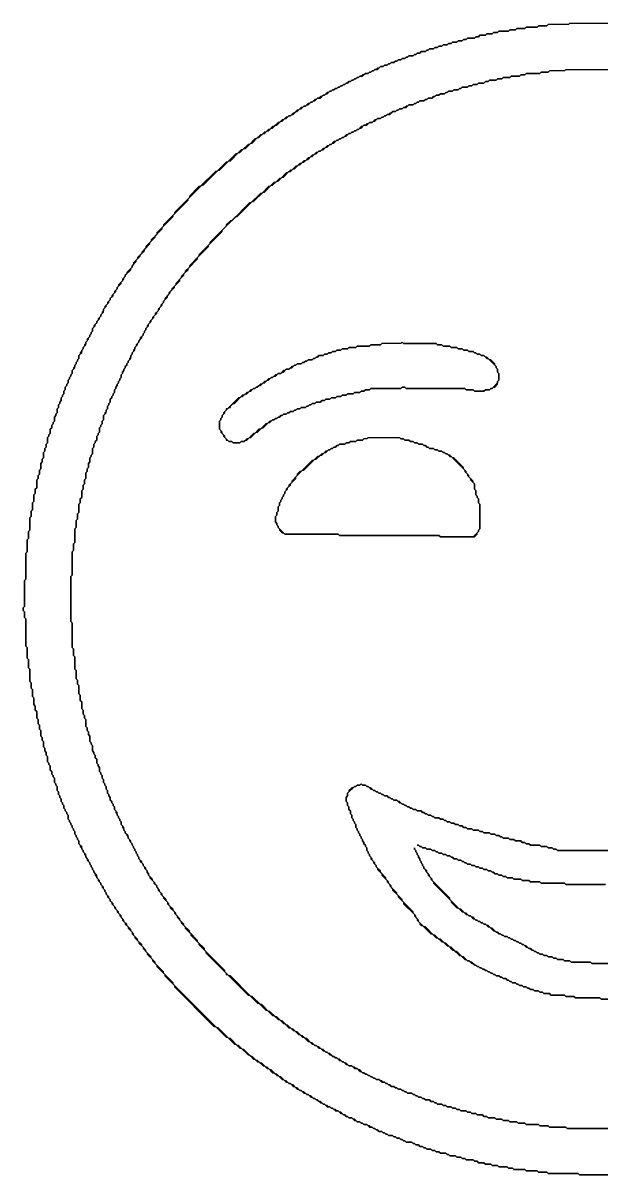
# Model space of a CAD drawing. Header units: metres. Extents: x 137 to 986, y 30 to 875.
# Drawn here: x 137 to 562, y 30 to 875 of the extents above; entities that cross this region are included whole.
import ezdxf

# ---------------------------------------------------------------- set-up
doc = ezdxf.new("R2010")
doc.units = ezdxf.units.M

msp = doc.modelspace()

# ---------------------------------------------------------------- linework, layer by layer
for points in [[(538, 875), (537, 874), (522, 874), (521, 873), (515, 873), (514, 872), (506, 872), (505, 871), (499, 871), (498, 870), (494, 870), (493, 869), (486, 869), (485, 868), (482, 868), (481, 867), (477, 867), (476, 866), (472, 866), (471, 865), (469, 865), (468, 864), (463, 864), (462, 863), (460, 863), (459, 862), (456, 862), (455, 861), (452, 861), (451, 860), (449, 860), (448, 859), (445, 859), (444, 858), (442, 858), (441, 857), (439, 857), (438, 856), (435, 856), (434, 855), (433, 855), (432, 854), (429, 854), (428, 853), (426, 853), (425, 852), (424, 852), (423, 851), (420, 851), (419, 850), (418, 850), (417, 849), (415, 849), (414, 848), (412, 848), (411, 847), (410, 847), (409, 846), (407, 846), (406, 845), (405, 845), (404, 844), (402, 844), (401, 843), (399, 843), (398, 842), (397, 842), (396, 841), (395, 841), (394, 840), (393, 840), (392, 839), (391, 839), (390, 838), (388, 838), (387, 837), (386, 837), (385, 836), (384, 836), (383, 835), (382, 835), (381, 834), (380, 834), (379, 833), (378, 833), (377, 832), (376, 832), (375, 831), (374, 831), (373, 830), (372, 830), (371, 829), (370, 829), (369, 828), (368, 828), (367, 827), (366, 827), (365, 826), (364, 826), (363, 825), (362, 825), (361, 824), (360, 824), (358, 822), (357, 822), (356, 821), (355, 821), (354, 820), (353, 820), (352, 819), (351, 819), (349, 817), (348, 817), (347, 816), (346, 816), (344, 814), (343, 814), (342, 813), (341, 813), (339, 811), (338, 811), (336, 809), (335, 809), (333, 807), (332, 807), (331, 806), (330, 806), (328, 804), (327, 804), (325, 802), (324, 802), (321, 799), (320, 799), (318, 797), (317, 797), (315, 795), (314, 795), (312, 793), (311, 793), (308, 790), (307, 790), (303, 786), (302, 786), (298, 782), (297, 782), (294, 779), (293, 779), (287, 773), (286, 773), (279, 766), (278, 766), (267, 755), (266, 755), (259, 748), (259, 747), (248, 736), (248, 735), (240, 727), (240, 726), (235, 721), (235, 720), (231, 716), (231, 715), (227, 711), (227, 710), (224, 707), (224, 706), (221, 703), (221, 702), (218, 699), (218, 698), (217, 697), (217, 696), (213, 692), (213, 691), (212, 690), (212, 689), (210, 687), (210, 686), (207, 683), (207, 682), (206, 681), (206, 680), (204, 678), (204, 677), (202, 675), (202, 674), (201, 673), (201, 672), (199, 670), (199, 669), (197, 667), (197, 666), (196, 665), (196, 664), (195, 663), (195, 662), (194, 661), (194, 660), (192, 658), (192, 657), (191, 656), (191, 655), (189, 653), (189, 652), (188, 651), (188, 649), (187, 648), (187, 647), (186, 646), (186, 645), (184, 643), (184, 642), (183, 641), (183, 640), (182, 639), (182, 638), (181, 637), (181, 636), (180, 635), (180, 634), (179, 633), (179, 632), (178, 631), (178, 629), (177, 628), (177, 627), (176, 626), (176, 625), (175, 624), (175, 623), (174, 622), (174, 621), (173, 620), (173, 618), (172, 617), (172, 616), (171, 615), (171, 614), (170, 613), (170, 611), (169, 610), (169, 609), (168, 608), (168, 606), (167, 605), (167, 603), (166, 602), (166, 601), (165, 600), (165, 598), (164, 597), (164, 596), (163, 595), (163, 593), (162, 592), (162, 589), (161, 588), (161, 587), (160, 586), (160, 583), (159, 582), (159, 581), (158, 580), (158, 578), (157, 577), (157, 574), (156, 573), (156, 572), (155, 571), (155, 567), (154, 566), (154, 564), (153, 563), (153, 561), (152, 560), (152, 556), (151, 555), (151, 553), (150, 552), (150, 548), (149, 547), (149, 544), (148, 543), (148, 541), (147, 540), (147, 534), (146, 533), (146, 530), (145, 529), (145, 524), (144, 523), (144, 518), (143, 517), (143, 513), (142, 512), (142, 503), (141, 502), (141, 497), (140, 496), (140, 487), (139, 486), (139, 467), (138, 466), (138, 447), (137, 446), (137, 444), (138, 443), (138, 439), (139, 438), (139, 418), (140, 417), (140, 409), (141, 408), (141, 402), (142, 401), (142, 392), (143, 391), (143, 387), (144, 386), (144, 381), (145, 380), (145, 375), (146, 374), (146, 371), (147, 370), (147, 365), (148, 364), (148, 361), (149, 360), (149, 357), (150, 356), (150, 352), (151, 351), (151, 349), (152, 348), (152, 344), (153, 343), (153, 341), (154, 340), (154, 338), (155, 337), (155, 333), (156, 332), (156, 331), (157, 330), (157, 327), (158, 326), (158, 324), (159, 323), (159, 322), (160, 321), (160, 318), (161, 317), (161, 316), (162, 315), (162, 312), (163, 311), (163, 309), (164, 308), (164, 307), (165, 306), (165, 304), (166, 303), (166, 302), (167, 301), (167, 299), (168, 298), (168, 297), (169, 296), (169, 295), (170, 294), (170, 291), (171, 290), (171, 289), (172, 288), (172, 287), (173, 286), (173, 285), (174, 284), (174, 283), (175, 282), (175, 280), (176, 279), (176, 278), (177, 277), (177, 276), (178, 275), (178, 273), (179, 272), (179, 271), (180, 270), (180, 269), (181, 268), (181, 267), (182, 266), (182, 265), (183, 264), (183, 263), (184, 262), (184, 261), (186, 259), (186, 258), (187, 257), (187, 256), (188, 255), (188, 254), (189, 253), (189, 252), (190, 251), (190, 250), (191, 249), (191, 248), (192, 247), (192, 246), (194, 244), (194, 243), (195, 242), (195, 241), (197, 239), (197, 238), (198, 237), (198, 236), (199, 235), (199, 234), (201, 232), (201, 231), (202, 230), (202, 229), (204, 227), (204, 226), (206, 224), (206, 223), (208, 221), (208, 220), (210, 218), (210, 217), (212, 215), (212, 214), (214, 212), (214, 211), (217, 208), (217, 207), (219, 205), (219, 204), (222, 201), (222, 200), (225, 197), (225, 196), (228, 193), (228, 192), (232, 188), (232, 187), (235, 184), (235, 183), (241, 177), (241, 176), (248, 169), (248, 168), (277, 139), (278, 139), (286, 131), (287, 131), (292, 126), (293, 126), (296, 123), (297, 123), (302, 118), (303, 118), (306, 115), (307, 115), (309, 113), (310, 113), (313, 110), (314, 110), (316, 108), (317, 108), (320, 105), (321, 105), (323, 103), (324, 103), (327, 100), (328, 100), (330, 98), (331, 98), (332, 97), (333, 97), (335, 95), (336, 95), (338, 93), (339, 93), (340, 92), (341, 92), (343, 90), (344, 90), (345, 89), (346, 89), (348, 87), (349, 87), (350, 86), (351, 86), (352, 85), (353, 85), (355, 83), (356, 83), (357, 82), (358, 82), (360, 80), (362, 80), (363, 79), (364, 79), (366, 77), (368, 77), (370, 75), (371, 75), (372, 74), (373, 74), (374, 73), (375, 73), (376, 72), (378, 72), (380, 70), (381, 70), (382, 69), (384, 69), (385, 68), (386, 68), (387, 67), (389, 67), (391, 65), (393, 65), (394, 64), (395, 64), (396, 63), (397, 63), (398, 62), (400, 62), (401, 61), (402, 61), (403, 60), (404, 60), (405, 59), (408, 59), (409, 58), (410, 58), (411, 57), (413, 57), (414, 56), (415, 56), (416, 55), (417, 55), (418, 54), (422, 54), (423, 53), (424, 53), (425, 52), (427, 52), (428, 51), (430, 51), (431, 50), (432, 50), (433, 49), (436, 49), (437, 48), (439, 48), (440, 47), (442, 47), (443, 46), (447, 46), (448, 45), (449, 45), (450, 44), (454, 44), (455, 43), (458, 43), (459, 42), (461, 42), (462, 41), (467, 41), (468, 40), (470, 40), (471, 39), (475, 39), (476, 38), (480, 38), (481, 37), (485, 37), (486, 36), (492, 36), (493, 35), (496, 35), (497, 34), (505, 34), (506, 33), (514, 33), (515, 32), (521, 32), (522, 31), (544, 31), (545, 30), (578, 30)], [(578, 30), (545, 30), (544, 31), (522, 31), (521, 32), (515, 32), (514, 33), (506, 33), (505, 34), (497, 34), (496, 35), (493, 35), (492, 36), (486, 36), (485, 37), (481, 37), (480, 38), (476, 38), (475, 39), (471, 39), (470, 40), (468, 40), (467, 41), (462, 41), (461, 42), (459, 42), (458, 43), (455, 43), (454, 44), (450, 44), (449, 45), (448, 45), (447, 46), (443, 46), (442, 47), (440, 47), (439, 48), (437, 48), (436, 49), (433, 49), (432, 50), (431, 50), (430, 51), (428, 51), (427, 52), (425, 52), (424, 53), (423, 53), (422, 54), (418, 54), (417, 55), (416, 55), (415, 56), (414, 56), (413, 57), (411, 57), (410, 58), (409, 58), (408, 59), (405, 59), (404, 60), (403, 60), (402, 61), (401, 61), (400, 62), (398, 62), (397, 63), (396, 63), (395, 64), (394, 64), (393, 65), (392, 65), (391, 66), (390, 66), (389, 67), (387, 67), (386, 68), (385, 68), (384, 69), (382, 69), (380, 71), (379, 71), (378, 72), (376, 72), (375, 73), (374, 73), (373, 74), (372, 74), (370, 76), (369, 76), (368, 77), (367, 77), (366, 78), (365, 78), (364, 79), (363, 79), (362, 80), (361, 80), (360, 81), (359, 81), (358, 82), (357, 82), (355, 84), (354, 84), (353, 85), (352, 85), (351, 86), (350, 86), (348, 88), (347, 88), (346, 89), (345, 89), (343, 91), (342, 91), (341, 92), (340, 92), (338, 94), (337, 94), (335, 96), (334, 96), (333, 97), (332, 97), (330, 99), (329, 99), (326, 102), (325, 102), (323, 104), (322, 104), (319, 107), (318, 107), (316, 109), (315, 109), (312, 112), (311, 112), (309, 114), (308, 114), (305, 117), (304, 117), (299, 122), (298, 122), (295, 125), (294, 125), (289, 130), (288, 130), (280, 138), (279, 138), (247, 170), (247, 171), (240, 178), (240, 179), (234, 185), (234, 186), (231, 189), (231, 190), (227, 194), (227, 195), (224, 198), (224, 199), (221, 202), (221, 203), (218, 206), (218, 207), (216, 209), (216, 210), (213, 213), (213, 214), (211, 216), (211, 217), (209, 219), (209, 220), (207, 222), (207, 223), (205, 225), (205, 226), (203, 228), (203, 229), (201, 231), (201, 232), (200, 233), (200, 234), (198, 236), (198, 237), (197, 238), (197, 239), (196, 240), (196, 241), (194, 243), (194, 244), (193, 245), (193, 246), (191, 248), (191, 250), (189, 252), (189, 253), (188, 254), (188, 255), (187, 256), (187, 257), (186, 258), (186, 259), (185, 260), (185, 261), (183, 263), (183, 265), (181, 267), (181, 268), (180, 269), (180, 271), (178, 273), (178, 275), (177, 276), (177, 277), (176, 278), (176, 279), (175, 280), (175, 282), (174, 283), (174, 284), (173, 285), (173, 286), (172, 287), (172, 288), (171, 289), (171, 290), (170, 291), (170, 294), (169, 295), (169, 296), (168, 297), (168, 298), (167, 299), (167, 301), (166, 302), (166, 303), (165, 304), (165, 306), (164, 307), (164, 308), (163, 309), (163, 311), (162, 312), (162, 315), (161, 316), (161, 317), (160, 318), (160, 321), (159, 322), (159, 323), (158, 324), (158, 326), (157, 327), (157, 330), (156, 331), (156, 332), (155, 333), (155, 337), (154, 338), (154, 340), (153, 341), (153, 343), (152, 344), (152, 348), (151, 349), (151, 351), (150, 352), (150, 356), (149, 357), (149, 360), (148, 361), (148, 364), (147, 365), (147, 370), (146, 371), (146, 374), (145, 375), (145, 380), (144, 381), (144, 386), (143, 387), (143, 391), (142, 392), (142, 401), (141, 402), (141, 408), (140, 409), (140, 417), (139, 418), (139, 438), (138, 439), (138, 443), (137, 444), (137, 446), (138, 447), (138, 466), (139, 467), (139, 486), (140, 487), (140, 496), (141, 497), (141, 502), (142, 503), (142, 512), (143, 513), (143, 517), (144, 518), (144, 523), (145, 524), (145, 529), (146, 530), (146, 533), (147, 534), (147, 540), (148, 541), (148, 543), (149, 544), (149, 547), (150, 548), (150, 552), (151, 553), (151, 555), (152, 556), (152, 560), (153, 561), (153, 563), (154, 564), (154, 566), (155, 567), (155, 571), (156, 572), (156, 573), (157, 574), (157, 577), (158, 578), (158, 580), (159, 581), (159, 582), (160, 583), (160, 586), (161, 587), (161, 588), (162, 589), (162, 592), (163, 593), (163, 595), (164, 596), (164, 597), (165, 598), (165, 600), (166, 601), (166, 602), (167, 603), (167, 605), (168, 606), (168, 608), (169, 609), (169, 610), (170, 611), (170, 613), (171, 614), (171, 615), (172, 616), (172, 617), (173, 618), (173, 620), (175, 622), (175, 624), (176, 625), (176, 626), (177, 627), (177, 628), (178, 629), (178, 631), (180, 633), (180, 635), (181, 636), (181, 637), (183, 639), (183, 641), (185, 643), (185, 644), (186, 645), (186, 646), (187, 647), (187, 648), (188, 649), (188, 651), (190, 653), (190, 654), (191, 655), (191, 656), (193, 658), (193, 659), (194, 660), (194, 661), (196, 663), (196, 665), (198, 667), (198, 668), (200, 670), (200, 671), (201, 672), (201, 673), (203, 675), (203, 676), (205, 678), (205, 679), (206, 680), (206, 681), (209, 684), (209, 685), (211, 687), (211, 688), (212, 689), (212, 690), (216, 694), (216, 695), (217, 696), (217, 697), (220, 700), (220, 701), (223, 704), (223, 705), (226, 708), (226, 709), (230, 713), (230, 714), (234, 718), (234, 719), (239, 724), (239, 725), (247, 733), (247, 734), (258, 745), (258, 746), (268, 756), (269, 756), (280, 767), (281, 767), (288, 774), (289, 774), (295, 780), (296, 780), (299, 783), (300, 783), (304, 787), (305, 787), (309, 791), (310, 791), (313, 794), (314, 794), (316, 796), (317, 796), (319, 798), (320, 798), (322, 800), (323, 800), (326, 803), (327, 803), (329, 805), (330, 805), (332, 807), (333, 807), (334, 808), (335, 808), (337, 810), (338, 810), (340, 812), (341, 812), (343, 814), (344, 814), (345, 815), (346, 815), (348, 817), (349, 817), (350, 818), (351, 818), (353, 820), (355, 820), (357, 822), (358, 822), (359, 823), (360, 823), (362, 825), (363, 825), (364, 826), (365, 826), (366, 827), (367, 827), (368, 828), (369, 828), (370, 829), (371, 829), (372, 830), (373, 830), (374, 831), (375, 831), (376, 832), (377, 832), (378, 833), (379, 833), (380, 834), (381, 834), (382, 835), (383, 835), (384, 836), (386, 836), (388, 838), (390, 838), (391, 839), (392, 839), (393, 840), (394, 840), (395, 841), (397, 841), (399, 843), (401, 843), (402, 844), (404, 844), (405, 845), (406, 845), (407, 846), (409, 846), (410, 847), (411, 847), (412, 848), (414, 848), (415, 849), (417, 849), (418, 850), (419, 850), (420, 851), (423, 851), (424, 852), (425, 852), (426, 853), (428, 853), (429, 854), (432, 854), (433, 855), (434, 855), (435, 856), (438, 856), (439, 857), (441, 857), (442, 858), (444, 858), (445, 859), (448, 859), (449, 860), (451, 860), (452, 861), (455, 861), (456, 862), (459, 862), (460, 863), (462, 863), (463, 864), (468, 864), (469, 865), (471, 865), (472, 866), (476, 866), (477, 867), (481, 867), (482, 868), (485, 868), (486, 869), (493, 869), (494, 870), (498, 870), (499, 871), (505, 871), (506, 872), (514, 872), (515, 873), (521, 873), (522, 874)], [(537, 874), (538, 875), (586, 875)], [(535, 841), (534, 840), (523, 840), (522, 839), (517, 839), (516, 838), (506, 838), (505, 837), (502, 837), (501, 836), (495, 836), (494, 835), (489, 835), (488, 834), (485, 834), (484, 833), (479, 833), (478, 832), (476, 832), (475, 831), (471, 831), (470, 830), (467, 830), (466, 829), (464, 829), (463, 828), (459, 828), (458, 827), (457, 827), (456, 826), (453, 826), (452, 825), (449, 825), (448, 824), (447, 824), (446, 823), (443, 823), (442, 822), (440, 822), (439, 821), (438, 821), (437, 820), (434, 820), (433, 819), (432, 819), (431, 818), (428, 818), (427, 817), (426, 817), (425, 816), (424, 816), (423, 815), (420, 815), (419, 814), (418, 814), (417, 813), (416, 813), (415, 812), (413, 812), (412, 811), (411, 811), (410, 810), (408, 810), (407, 809), (406, 809), (405, 808), (404, 808), (403, 807), (402, 807), (401, 806), (400, 806), (399, 805), (397, 805), (396, 804), (395, 804), (393, 802), (391, 802), (390, 801), (389, 801), (388, 800), (387, 800), (386, 799), (385, 799), (383, 797), (382, 797), (381, 796), (380, 796), (379, 795), (378, 795), (377, 794), (376, 794), (375, 793), (374, 793), (372, 791), (371, 791), (370, 790), (369, 790), (368, 789), (367, 789), (366, 788), (365, 788), (363, 786), (362, 786), (361, 785), (360, 785), (358, 783), (357, 783), (355, 781), (354, 781), (353, 780), (352, 780), (350, 778), (349, 778), (347, 776), (346, 776), (344, 774), (343, 774), (341, 772), (340, 772), (338, 770), (337, 770), (334, 767), (333, 767), (331, 765), (330, 765), (326, 761), (325, 761), (322, 758), (321, 758), (318, 755), (317, 755), (312, 750), (311, 750), (304, 743), (303, 743), (290, 730), (289, 730), (286, 727), (286, 726), (274, 714), (274, 713), (266, 705), (266, 704), (259, 697), (259, 696), (256, 693), (256, 692), (253, 689), (253, 688), (249, 684), (249, 683), (246, 680), (246, 679), (244, 677), (244, 676), (241, 673), (241, 672), (240, 671), (240, 670), (238, 668), (238, 667), (236, 665), (236, 664), (234, 662), (234, 661), (232, 659), (232, 658), (230, 656), (230, 655), (228, 653), (228, 652), (227, 651), (227, 650), (226, 649), (226, 648), (225, 647), (225, 646), (223, 644), (223, 643), (222, 642), (222, 641), (220, 639), (220, 638), (219, 637), (219, 636), (218, 635), (218, 634), (217, 633), (217, 632), (216, 631), (216, 630), (215, 629), (215, 628), (214, 627), (214, 626), (213, 625), (213, 624), (212, 623), (212, 622), (211, 621), (211, 620), (210, 619), (210, 618), (209, 617), (209, 615), (208, 614), (208, 613), (207, 612), (207, 611), (206, 610), (206, 609), (205, 608), (205, 607), (204, 606), (204, 604), (203, 603), (203, 602), (202, 601), (202, 600), (201, 599), (201, 597), (200, 596), (200, 595), (199, 594), (199, 592), (198, 591), (198, 590), (197, 589), (197, 588), (196, 587), (196, 584), (195, 583), (195, 581), (194, 580), (194, 579), (193, 578), (193, 575), (192, 574), (192, 573), (191, 572), (191, 569), (190, 568), (190, 567), (189, 566), (189, 564), (188, 563), (188, 559), (187, 558), (187, 557), (186, 556), (186, 553), (185, 552), (185, 549), (184, 548), (184, 546), (183, 545), (183, 541), (182, 540), (182, 537), (181, 536), (181, 533), (180, 532), (180, 527), (179, 526), (179, 523), (178, 522), (178, 516), (177, 515), (177, 511), (176, 510), (176, 505), (175, 504), (175, 494), (174, 493), (174, 488), (173, 487), (173, 470), (172, 469), (172, 436), (173, 435), (173, 417), (174, 416), (174, 411), (175, 410), (175, 401), (176, 400), (176, 394), (177, 393), (177, 390), (178, 389), (178, 383), (179, 382), (179, 378), (180, 377), (180, 372), (181, 371), (181, 368), (182, 367), (182, 365), (183, 364), (183, 359), (184, 358), (184, 356), (185, 355), (185, 353), (186, 352), (186, 348), (187, 347), (187, 346), (188, 345), (188, 341), (189, 340), (189, 339), (190, 338), (190, 336), (191, 335), (191, 332), (192, 331), (192, 330), (193, 329), (193, 326), (194, 325), (194, 324), (195, 323), (195, 321), (196, 320), (196, 318), (197, 317), (197, 316), (198, 315), (198, 313), (199, 312), (199, 310), (200, 309), (200, 308), (201, 307), (201, 305), (202, 304), (202, 303), (203, 302), (203, 301), (204, 300), (204, 298), (205, 297), (205, 296), (206, 295), (206, 294), (207, 293), (207, 292), (208, 291), (208, 290), (209, 289), (209, 287), (210, 286), (210, 285), (211, 284), (211, 283), (212, 282), (212, 281), (213, 280), (213, 279), (214, 278), (214, 277), (215, 276), (215, 275), (217, 273), (217, 272), (218, 271), (218, 270), (219, 269), (219, 268), (220, 267), (220, 266), (221, 265), (221, 264), (222, 263), (222, 262), (223, 261), (223, 260), (225, 258), (225, 257), (226, 256), (226, 255), (228, 253), (228, 252), (229, 251), (229, 250), (230, 249), (230, 248), (233, 245), (233, 244), (235, 242), (235, 241), (236, 240), (236, 239), (238, 237), (238, 236), (240, 234), (240, 233), (243, 230), (243, 229), (245, 227), (245, 226), (248, 223), (248, 222), (250, 220), (250, 219), (253, 216), (253, 215), (256, 212), (256, 211), (260, 207), (260, 206), (266, 200), (266, 199), (271, 194), (271, 193), (286, 178), (286, 177), (287, 177), (302, 162), (303, 162), (309, 156), (310, 156), (315, 151), (316, 151), (320, 147), (321, 147), (324, 144), (325, 144), (328, 141), (329, 141), (332, 138), (333, 138), (335, 136), (336, 136), (339, 133), (340, 133), (342, 131), (343, 131), (346, 128), (347, 128), (349, 126), (350, 126), (351, 125), (352, 125), (354, 123), (355, 123), (357, 121), (358, 121), (359, 120), (360, 120), (362, 118), (363, 118), (364, 117), (365, 117), (366, 116), (367, 116), (369, 114), (370, 114), (371, 113), (372, 113), (374, 111), (375, 111), (376, 110), (378, 110), (380, 108), (382, 108), (384, 106), (385, 106), (386, 105), (387, 105), (388, 104), (389, 104), (390, 103), (391, 103), (392, 102), (393, 102), (394, 101), (395, 101), (396, 100), (398, 100), (400, 98), (402, 98), (403, 97), (404, 97), (405, 96), (406, 96), (407, 95), (409, 95), (410, 94), (411, 94), (412, 93), (414, 93), (415, 92), (416, 92), (417, 91), (418, 91), (419, 90), (422, 90), (423, 89), (424, 89), (425, 88), (426, 88), (427, 87), (429, 87), (430, 86), (431, 86), (432, 85), (435, 85), (436, 84), (438, 84), (439, 83), (440, 83), (441, 82), (444, 82), (445, 81), (447, 81), (448, 80), (451, 80), (452, 79), (454, 79), (455, 78), (457, 78), (458, 77), (462, 77), (463, 76), (465, 76), (466, 75), (469, 75), (470, 74), (474, 74), (475, 73), (477, 73), (478, 72), (483, 72), (484, 71), (488, 71), (489, 70), (493, 70), (494, 69), (499, 69), (500, 68), (505, 68), (506, 67), (515, 67), (516, 66), (522, 66), (523, 65), (535, 65), (536, 64), (589, 64)], [(589, 64), (536, 64), (535, 65), (523, 65), (522, 66), (516, 66), (515, 67), (506, 67), (505, 68), (500, 68), (499, 69), (494, 69), (493, 70), (489, 70), (488, 71), (484, 71), (483, 72), (478, 72), (477, 73), (475, 73), (474, 74), (470, 74), (469, 75), (466, 75), (465, 76), (463, 76), (462, 77), (458, 77), (457, 78), (455, 78), (454, 79), (452, 79), (451, 80), (448, 80), (447, 81), (445, 81), (444, 82), (441, 82), (440, 83), (439, 83), (438, 84), (436, 84), (435, 85), (432, 85), (431, 86), (430, 86), (429, 87), (427, 87), (426, 88), (425, 88), (424, 89), (423, 89), (422, 90), (419, 90), (418, 91), (417, 91), (416, 92), (415, 92), (414, 93), (412, 93), (411, 94), (410, 94), (409, 95), (407, 95), (406, 96), (405, 96), (404, 97), (403, 97), (402, 98), (401, 98), (400, 99), (399, 99), (398, 100), (396, 100), (395, 101), (394, 101), (393, 102), (392, 102), (391, 103), (390, 103), (389, 104), (388, 104), (387, 105), (386, 105), (384, 107), (383, 107), (382, 108), (381, 108), (380, 109), (379, 109), (378, 110), (376, 110), (374, 112), (373, 112), (372, 113), (371, 113), (369, 115), (368, 115), (367, 116), (366, 116), (365, 117), (364, 117), (362, 119), (361, 119), (360, 120), (359, 120), (357, 122), (356, 122), (354, 124), (353, 124), (352, 125), (351, 125), (349, 127), (348, 127), (345, 130), (344, 130), (342, 132), (341, 132), (338, 135), (337, 135), (335, 137), (334, 137), (331, 140), (330, 140), (327, 143), (326, 143), (323, 146), (322, 146), (318, 150), (317, 150), (312, 155), (311, 155), (305, 161), (304, 161), (289, 176), (288, 176), (285, 179), (285, 180), (270, 195), (270, 196), (265, 201), (265, 202), (259, 208), (259, 209), (255, 213), (255, 214), (252, 217), (252, 218), (249, 221), (249, 222), (247, 224), (247, 225), (244, 228), (244, 229), (242, 231), (242, 232), (239, 235), (239, 236), (237, 238), (237, 239), (235, 241), (235, 242), (234, 243), (234, 244), (232, 246), (232, 247), (229, 250), (229, 251), (228, 252), (228, 253), (227, 254), (227, 255), (225, 257), (225, 258), (224, 259), (224, 260), (222, 262), (222, 263), (221, 264), (221, 265), (220, 266), (220, 267), (219, 268), (219, 269), (218, 270), (218, 271), (217, 272), (217, 273), (216, 274), (216, 275), (214, 277), (214, 279), (212, 281), (212, 282), (211, 283), (211, 285), (209, 287), (209, 289), (208, 290), (208, 291), (207, 292), (207, 293), (206, 294), (206, 296), (204, 298), (204, 300), (203, 301), (203, 302), (202, 303), (202, 304), (201, 305), (201, 307), (200, 308), (200, 309), (199, 310), (199, 312), (198, 313), (198, 315), (197, 316), (197, 317), (196, 318), (196, 320), (195, 321), (195, 323), (194, 324), (194, 325), (193, 326), (193, 329), (192, 330), (192, 331), (191, 332), (191, 335), (190, 336), (190, 338), (189, 339), (189, 340), (188, 341), (188, 345), (187, 346), (187, 347), (186, 348), (186, 352), (185, 353), (185, 355), (184, 356), (184, 358), (183, 359), (183, 364), (182, 365), (182, 367), (181, 368), (181, 371), (180, 372), (180, 377), (179, 378), (179, 382), (178, 383), (178, 389), (177, 390), (177, 393), (176, 394), (176, 400), (175, 401), (175, 410), (174, 411), (174, 416), (173, 417), (173, 435), (172, 436), (172, 469), (173, 470), (173, 487), (174, 488), (174, 493), (175, 494), (175, 504), (176, 505), (176, 510), (177, 511), (177, 515), (178, 516), (178, 522), (179, 523), (179, 526), (180, 527), (180, 532), (181, 533), (181, 536), (182, 537), (182, 540), (183, 541), (183, 545), (184, 546), (184, 548), (185, 549), (185, 552), (186, 553), (186, 556), (187, 557), (187, 558), (188, 559), (188, 563), (189, 564), (189, 566), (190, 567), (190, 568), (191, 569), (191, 572), (192, 573), (192, 574), (193, 575), (193, 578), (194, 579), (194, 580), (195, 581), (195, 583), (196, 584), (196, 587), (198, 589), (198, 591), (199, 592), (199, 594), (200, 595), (200, 596), (201, 597), (201, 599), (202, 600), (202, 601), (203, 602), (203, 603), (204, 604), (204, 606), (205, 607), (205, 608), (206, 609), (206, 610), (207, 611), (207, 612), (208, 613), (208, 614), (209, 615), (209, 617), (210, 618), (210, 619), (211, 620), (211, 621), (212, 622), (212, 623), (213, 624), (213, 625), (214, 626), (214, 627), (216, 629), (216, 631), (217, 632), (217, 633), (219, 635), (219, 637), (221, 639), (221, 640), (222, 641), (222, 642), (224, 644), (224, 645), (225, 646), (225, 647), (226, 648), (226, 649), (227, 650), (227, 651), (229, 653), (229, 654), (231, 656), (231, 657), (233, 659), (233, 660), (235, 662), (235, 663), (237, 665), (237, 666), (239, 668), (239, 669), (240, 670), (240, 671), (243, 674), (243, 675), (245, 677), (245, 678), (248, 681), (248, 682), (252, 686), (252, 687), (255, 690), (255, 691), (258, 694), (258, 695), (265, 702), (265, 703), (273, 711), (273, 712), (283, 722), (283, 723), (293, 733), (294, 733), (305, 744), (306, 744), (313, 751), (314, 751), (319, 756), (320, 756), (323, 759), (324, 759), (327, 762), (328, 762), (332, 766), (333, 766), (335, 768), (336, 768), (339, 771), (340, 771), (342, 773), (343, 773), (345, 775), (346, 775), (348, 777), (349, 777), (351, 779), (352, 779), (354, 781), (355, 781), (356, 782), (357, 782), (359, 784), (360, 784), (362, 786), (363, 786), (364, 787), (365, 787), (367, 789), (368, 789), (369, 790), (370, 790), (371, 791), (372, 791), (373, 792), (374, 792), (376, 794), (377, 794), (378, 795), (379, 795), (380, 796), (381, 796), (382, 797), (383, 797), (384, 798), (385, 798), (387, 800), (389, 800), (391, 802), (393, 802), (394, 803), (395, 803), (397, 805), (399, 805), (400, 806), (401, 806), (402, 807), (403, 807), (404, 808), (406, 808), (408, 810), (410, 810), (411, 811), (412, 811), (413, 812), (415, 812), (416, 813), (418, 813), (420, 815), (423, 815), (424, 816), (425, 816), (426, 817), (427, 817), (428, 818), (431, 818), (432, 819), (433, 819), (434, 820), (437, 820), (438, 821), (439, 821), (440, 822), (442, 822), (443, 823), (446, 823), (447, 824), (448, 824), (449, 825), (452, 825), (453, 826), (456, 826), (457, 827), (458, 827), (459, 828), (463, 828), (464, 829), (466, 829), (467, 830), (470, 830), (471, 831), (475, 831), (476, 832), (478, 832), (479, 833), (484, 833), (485, 834), (488, 834), (489, 835), (494, 835), (495, 836), (501, 836), (502, 837), (505, 837), (506, 838), (516, 838), (517, 839), (522, 839), (523, 840)], [(534, 840), (535, 841), (589, 841)], [(415, 641), (414, 640), (400, 640), (399, 639), (392, 639), (391, 638), (382, 638), (381, 637), (376, 637), (375, 636), (371, 636), (370, 635), (367, 635), (366, 634), (364, 634), (363, 633), (361, 633), (360, 632), (358, 632), (357, 631), (354, 631), (353, 630), (352, 630), (351, 629), (350, 629), (349, 628), (346, 628), (345, 627), (344, 627), (343, 626), (342, 626), (341, 625), (338, 625), (337, 624), (336, 624), (335, 623), (334, 623), (332, 621), (330, 621), (329, 620), (328, 620), (326, 618), (324, 618), (323, 617), (322, 617), (320, 615), (319, 615), (318, 614), (317, 614), (315, 612), (314, 612), (312, 610), (311, 610), (309, 608), (308, 608), (307, 607), (306, 607), (305, 606), (304, 606), (302, 604), (301, 604), (299, 602), (298, 602), (296, 600), (295, 600), (287, 592), (286, 592), (286, 591), (284, 589), (284, 588), (283, 587), (283, 586), (282, 585), (282, 584), (281, 583), (281, 577), (282, 576), (282, 575), (284, 573), (284, 572), (286, 570), (286, 569), (287, 569), (288, 568), (290, 568), (291, 567), (296, 567), (297, 568), (299, 568), (300, 569), (301, 569), (303, 571), (304, 571), (308, 575), (309, 575), (312, 578), (313, 578), (317, 582), (318, 582), (320, 584), (321, 584), (322, 585), (323, 585), (324, 586), (325, 586), (326, 587), (327, 587), (328, 588), (330, 588), (331, 589), (332, 589), (333, 590), (335, 590), (336, 591), (337, 591), (338, 592), (340, 592), (341, 593), (344, 593), (345, 594), (346, 594), (347, 595), (348, 595), (349, 596), (351, 596), (352, 597), (355, 597), (356, 598), (358, 598), (359, 599), (362, 599), (363, 600), (366, 600), (367, 601), (370, 601), (371, 602), (374, 602), (375, 603), (379, 603), (380, 604), (384, 604), (385, 605), (387, 605), (388, 606), (391, 606), (392, 607), (414, 607), (415, 608), (417, 608), (418, 607), (461, 607), (462, 606), (467, 606), (468, 605), (475, 605), (476, 606), (479, 606), (480, 607), (481, 607), (482, 608), (483, 608), (485, 610), (485, 612), (486, 613), (486, 618), (485, 619), (485, 621), (484, 622), (484, 623), (483, 624), (483, 625), (480, 628), (479, 628), (477, 630), (476, 630), (475, 631), (473, 631), (472, 632), (470, 632), (469, 633), (468, 633), (467, 634), (464, 634), (463, 635), (460, 635), (459, 636), (456, 636), (455, 637), (451, 637), (450, 638), (445, 638), (444, 639), (441, 639), (440, 640), (416, 640)], [(414, 640), (415, 641), (416, 640), (440, 640), (441, 639), (444, 639), (445, 638), (450, 638), (451, 637), (455, 637), (456, 636), (459, 636), (460, 635), (463, 635), (464, 634), (467, 634), (468, 633), (469, 633), (470, 632), (472, 632), (473, 631), (475, 631), (477, 629), (478, 629), (484, 623), (484, 622), (485, 621), (485, 619), (486, 618), (486, 613), (485, 612), (485, 611), (481, 607), (480, 607), (479, 606), (476, 606), (475, 605), (468, 605), (467, 606), (462, 606), (461, 607), (418, 607), (417, 608), (415, 608), (414, 607), (392, 607), (391, 606), (388, 606), (387, 605), (385, 605), (384, 604), (380, 604), (379, 603), (375, 603), (374, 602), (371, 602), (370, 601), (367, 601), (366, 600), (363, 600), (362, 599), (359, 599), (358, 598), (356, 598), (355, 597), (352, 597), (351, 596), (349, 596), (348, 595), (347, 595), (346, 594), (345, 594), (344, 593), (341, 593), (340, 592), (338, 592), (337, 591), (336, 591), (335, 590), (333, 590), (332, 589), (331, 589), (330, 588), (328, 588), (327, 587), (326, 587), (325, 586), (324, 586), (323, 585), (322, 585), (321, 584), (320, 584), (319, 583), (318, 583), (316, 581), (315, 581), (311, 577), (310, 577), (307, 574), (306, 574), (302, 570), (301, 570), (299, 568), (297, 568), (296, 567), (291, 567), (290, 568), (288, 568), (285, 571), (285, 572), (283, 574), (283, 575), (281, 577), (281, 583), (282, 584), (282, 585), (283, 586), (283, 587), (285, 589), (285, 590), (288, 593), (289, 593), (289, 594), (291, 596), (292, 596), (297, 601), (298, 601), (300, 603), (301, 603), (303, 605), (304, 605), (306, 607), (307, 607), (308, 608), (309, 608), (310, 609), (311, 609), (313, 611), (314, 611), (316, 613), (317, 613), (319, 615), (320, 615), (321, 616), (322, 616), (324, 618), (326, 618), (327, 619), (328, 619), (330, 621), (332, 621), (333, 622), (334, 622), (336, 624), (337, 624), (338, 625), (341, 625), (342, 626), (343, 626), (344, 627), (345, 627), (346, 628), (349, 628), (350, 629), (351, 629), (352, 630), (353, 630), (354, 631), (357, 631), (358, 632), (360, 632), (361, 633), (363, 633), (364, 634), (366, 634), (367, 635), (370, 635), (371, 636), (375, 636), (376, 637), (381, 637), (382, 638), (391, 638), (392, 639), (399, 639), (400, 640)], [(390, 571), (389, 570), (387, 570), (386, 569), (382, 569), (381, 568), (377, 568), (376, 567), (374, 567), (373, 566), (369, 566), (368, 565), (367, 565), (366, 564), (365, 564), (364, 563), (363, 563), (362, 562), (361, 562), (360, 561), (359, 561), (357, 559), (356, 559), (354, 557), (353, 557), (350, 554), (349, 554), (341, 546), (340, 546), (338, 544), (338, 543), (334, 539), (334, 538), (332, 536), (332, 535), (330, 533), (330, 532), (329, 531), (329, 530), (328, 529), (328, 528), (327, 527), (327, 526), (326, 525), (326, 524), (325, 523), (325, 521), (324, 520), (324, 517), (323, 516), (323, 514), (322, 513), (322, 509), (323, 508), (323, 507), (324, 506), (324, 505), (325, 504), (325, 503), (327, 501), (328, 501), (329, 500), (368, 500), (369, 499), (442, 499), (443, 498), (468, 498), (470, 500), (470, 501), (471, 502), (471, 503), (472, 504), (472, 522), (471, 523), (471, 526), (470, 527), (470, 528), (469, 529), (469, 532), (468, 533), (468, 537), (467, 538), (467, 539), (464, 542), (464, 543), (462, 545), (462, 546), (460, 548), (460, 549), (453, 556), (452, 556), (450, 558), (449, 558), (448, 559), (447, 559), (446, 560), (445, 560), (444, 561), (442, 561), (441, 562), (439, 562), (438, 563), (435, 563), (434, 564), (433, 564), (432, 565), (431, 565), (430, 566), (427, 566), (426, 567), (424, 567), (423, 568), (421, 568), (420, 569), (417, 569), (416, 570), (414, 570), (413, 571)], [(389, 570), (390, 571), (413, 571), (414, 570), (416, 570), (417, 569), (420, 569), (421, 568), (423, 568), (424, 567), (426, 567), (427, 566), (430, 566), (431, 565), (432, 565), (433, 564), (434, 564), (435, 563), (438, 563), (439, 562), (441, 562), (442, 561), (444, 561), (445, 560), (446, 560), (447, 559), (448, 559), (450, 557), (451, 557), (461, 547), (461, 546), (463, 544), (463, 543), (465, 541), (465, 540), (468, 537), (468, 533), (469, 532), (469, 529), (470, 528), (470, 527), (471, 526), (471, 523), (472, 522), (472, 504), (471, 503), (471, 502), (467, 498), (443, 498), (442, 499), (369, 499), (368, 500), (329, 500), (324, 505), (324, 506), (323, 507), (323, 508), (322, 509), (322, 513), (323, 514), (323, 516), (324, 517), (324, 520), (325, 521), (325, 523), (326, 524), (326, 525), (327, 526), (327, 527), (328, 528), (328, 529), (329, 530), (329, 531), (331, 533), (331, 534), (333, 536), (333, 537), (337, 541), (337, 542), (342, 547), (343, 547), (351, 555), (352, 555), (355, 558), (356, 558), (358, 560), (359, 560), (361, 562), (362, 562), (363, 563), (364, 563), (365, 564), (366, 564), (367, 565), (368, 565), (369, 566), (373, 566), (374, 567), (376, 567), (377, 568), (381, 568), (382, 569), (386, 569), (387, 570)], [(574, 268), (529, 268), (528, 269), (526, 269), (525, 270), (522, 270), (521, 271), (517, 271), (516, 272), (509, 272), (508, 273), (506, 273), (505, 274), (503, 274), (502, 275), (498, 275), (497, 276), (494, 276), (493, 277), (489, 277), (488, 278), (487, 278), (486, 279), (484, 279), (483, 280), (480, 280), (479, 281), (475, 281), (474, 282), (472, 282), (471, 283), (467, 283), (466, 284), (463, 284), (462, 285), (460, 285), (459, 286), (457, 286), (456, 287), (454, 287), (453, 288), (451, 288), (450, 289), (448, 289), (447, 290), (446, 290), (445, 291), (443, 291), (442, 292), (439, 292), (438, 293), (437, 293), (436, 294), (434, 294), (433, 295), (432, 295), (431, 296), (430, 296), (429, 297), (426, 297), (425, 298), (423, 298), (422, 299), (421, 299), (420, 300), (419, 300), (418, 301), (417, 301), (416, 302), (415, 302), (413, 304), (412, 304), (411, 305), (409, 305), (408, 306), (407, 306), (406, 307), (405, 307), (404, 308), (402, 308), (401, 309), (400, 309), (399, 310), (398, 310), (397, 311), (396, 311), (395, 312), (394, 312), (392, 314), (391, 314), (390, 315), (389, 315), (388, 316), (386, 316), (385, 317), (384, 316), (382, 316), (381, 315), (380, 315), (379, 314), (378, 314), (376, 312), (376, 311), (375, 310), (375, 308), (374, 307), (374, 304), (375, 303), (375, 301), (376, 300), (376, 298), (377, 297), (377, 295), (378, 294), (378, 292), (379, 291), (379, 290), (380, 289), (380, 288), (381, 287), (381, 285), (382, 284), (382, 283), (383, 282), (383, 281), (384, 280), (384, 279), (385, 278), (385, 277), (386, 276), (386, 275), (387, 274), (387, 273), (388, 272), (388, 271), (389, 270), (389, 268), (390, 267), (390, 266), (391, 265), (391, 264), (392, 263), (392, 262), (394, 260), (394, 259), (396, 257), (396, 256), (397, 255), (397, 254), (400, 251), (400, 250), (404, 246), (404, 245), (406, 243), (406, 242), (408, 240), (408, 239), (412, 235), (412, 234), (416, 230), (416, 229), (424, 221), (424, 220), (426, 218), (426, 217), (428, 215), (428, 214), (429, 213), (430, 213), (436, 207), (437, 207), (440, 204), (441, 204), (444, 201), (445, 201), (448, 198), (449, 198), (452, 195), (453, 195), (457, 191), (458, 191), (461, 188), (462, 188), (463, 187), (464, 187), (466, 185), (467, 185), (468, 184), (469, 184), (470, 183), (471, 183), (472, 182), (473, 182), (474, 181), (475, 181), (476, 180), (477, 180), (478, 179), (479, 179), (480, 178), (481, 178), (482, 177), (483, 177), (484, 176), (486, 176), (487, 175), (488, 175), (489, 174), (491, 174), (492, 173), (493, 173), (494, 172), (495, 172), (496, 171), (498, 171), (499, 170), (500, 170), (501, 169), (503, 169), (504, 168), (506, 168), (507, 167), (508, 167), (509, 166), (511, 166), (512, 165), (515, 165), (516, 164), (518, 164), (519, 163), (523, 163), (524, 162), (534, 162), (535, 161), (541, 161), (542, 160), (560, 160), (561, 159), (585, 159)], [(585, 159), (561, 159), (560, 160), (542, 160), (541, 161), (535, 161), (534, 162), (524, 162), (523, 163), (519, 163), (518, 164), (516, 164), (515, 165), (512, 165), (511, 166), (509, 166), (508, 167), (507, 167), (506, 168), (504, 168), (503, 169), (501, 169), (500, 170), (499, 170), (498, 171), (496, 171), (495, 172), (494, 172), (493, 173), (492, 173), (491, 174), (489, 174), (488, 175), (487, 175), (486, 176), (484, 176), (483, 177), (482, 177), (481, 178), (480, 178), (479, 179), (478, 179), (477, 180), (476, 180), (475, 181), (474, 181), (473, 182), (472, 182), (471, 183), (470, 183), (469, 184), (468, 184), (466, 186), (465, 186), (464, 187), (463, 187), (460, 190), (459, 190), (455, 194), (454, 194), (451, 197), (450, 197), (447, 200), (446, 200), (443, 203), (442, 203), (439, 206), (438, 206), (432, 212), (431, 212), (427, 216), (427, 217), (425, 219), (425, 220), (423, 222), (423, 223), (415, 231), (415, 232), (411, 236), (411, 237), (407, 241), (407, 242), (405, 244), (405, 245), (403, 247), (403, 248), (399, 252), (399, 253), (396, 256), (396, 257), (395, 258), (395, 259), (393, 261), (393, 262), (391, 264), (391, 265), (390, 266), (390, 267), (389, 268), (389, 270), (388, 271), (388, 272), (387, 273), (387, 274), (386, 275), (386, 276), (385, 277), (385, 278), (384, 279), (384, 280), (383, 281), (383, 282), (382, 283), (382, 284), (381, 285), (381, 287), (380, 288), (380, 289), (379, 290), (379, 291), (378, 292), (378, 294), (377, 295), (377, 297), (376, 298), (376, 300), (375, 301), (375, 303), (374, 304), (374, 307), (375, 308), (375, 310), (380, 315), (381, 315), (382, 316), (384, 316), (385, 317), (386, 316), (388, 316), (389, 315), (390, 315), (392, 313), (393, 313), (394, 312), (395, 312), (396, 311), (397, 311), (398, 310), (399, 310), (400, 309), (401, 309), (402, 308), (404, 308), (405, 307), (406, 307), (407, 306), (408, 306), (409, 305), (411, 305), (413, 303), (414, 303), (415, 302), (416, 302), (417, 301), (418, 301), (419, 300), (420, 300), (421, 299), (422, 299), (423, 298), (425, 298), (426, 297), (429, 297), (430, 296), (431, 296), (432, 295), (433, 295), (434, 294), (436, 294), (437, 293), (438, 293), (439, 292), (442, 292), (443, 291), (445, 291), (446, 290), (447, 290), (448, 289), (450, 289), (451, 288), (453, 288), (454, 287), (456, 287), (457, 286), (459, 286), (460, 285), (462, 285), (463, 284), (466, 284), (467, 283), (471, 283), (472, 282), (474, 282), (475, 281), (479, 281), (480, 280), (483, 280), (484, 279), (486, 279), (487, 278), (488, 278), (489, 277), (493, 277), (494, 276), (497, 276), (498, 275), (502, 275), (503, 274), (505, 274), (506, 273), (508, 273), (509, 272), (516, 272), (517, 271), (521, 271), (522, 270), (525, 270), (526, 269), (528, 269), (529, 268), (574, 268)], [(424, 272)], [(564, 243), (535, 243), (534, 244), (517, 244), (516, 245), (509, 245), (508, 246), (503, 246), (502, 247), (497, 247), (496, 248), (492, 248), (491, 249), (489, 249), (488, 250), (486, 250), (485, 251), (483, 251), (482, 252), (481, 252), (480, 253), (478, 253), (477, 254), (475, 254), (474, 255), (472, 255), (471, 256), (469, 256), (468, 257), (466, 257), (465, 258), (463, 258), (462, 259), (461, 259), (460, 260), (459, 260), (458, 261), (456, 261), (455, 262), (453, 262), (452, 263), (451, 263), (450, 264), (448, 264), (447, 265), (445, 265), (444, 266), (442, 266), (441, 267), (440, 267), (439, 268), (437, 268), (436, 269), (433, 269), (432, 270), (430, 270), (429, 271), (428, 271), (427, 272), (426, 272), (427, 272), (428, 271), (429, 271), (430, 270), (432, 270), (433, 269), (436, 269), (437, 268), (439, 268), (440, 267), (441, 267), (442, 266), (444, 266), (445, 265), (447, 265), (448, 264), (450, 264), (451, 263), (452, 263), (453, 262), (455, 262), (456, 261), (458, 261), (459, 260), (460, 260), (461, 259), (462, 259), (463, 258), (465, 258), (466, 257), (468, 257), (469, 256), (471, 256), (472, 255), (474, 255), (475, 254), (477, 254), (478, 253), (480, 253), (481, 252), (482, 252), (483, 251), (485, 251), (486, 250), (488, 250), (489, 249), (491, 249), (492, 248), (496, 248), (497, 247), (502, 247), (503, 246), (508, 246), (509, 245), (516, 245), (517, 244), (534, 244), (535, 243), (564, 243)], [(573, 185), (554, 185), (553, 186), (539, 186), (538, 187), (534, 187), (533, 188), (529, 188), (528, 189), (526, 189), (525, 190), (522, 190), (521, 191), (519, 191), (518, 192), (516, 192), (515, 193), (514, 193), (513, 194), (512, 194), (511, 195), (510, 195), (509, 196), (508, 196), (506, 198), (505, 198), (504, 199), (503, 199), (502, 200), (501, 200), (500, 201), (499, 201), (498, 202), (497, 202), (496, 203), (495, 203), (494, 204), (493, 204), (492, 205), (490, 205), (489, 206), (488, 206), (487, 207), (486, 207), (485, 208), (484, 208), (481, 211), (480, 211), (478, 213), (477, 213), (476, 214), (475, 214), (474, 215), (473, 215), (472, 216), (471, 216), (470, 217), (469, 217), (467, 219), (466, 219), (465, 220), (464, 220), (462, 222), (461, 222), (458, 225), (457, 225), (450, 232), (450, 233), (437, 246), (437, 247), (435, 249), (435, 250), (433, 252), (433, 253), (431, 255), (431, 256), (430, 257), (430, 258), (429, 259), (429, 260), (428, 261), (428, 262), (427, 263), (427, 264), (426, 265), (426, 266), (425, 267), (425, 268), (424, 269), (424, 270), (424, 269), (425, 268), (425, 267), (426, 266), (426, 265), (427, 264), (427, 263), (428, 262), (428, 261), (429, 260), (429, 259), (430, 258), (430, 257), (431, 256), (431, 255), (432, 254), (432, 253), (434, 251), (434, 250), (436, 248), (436, 247), (438, 245), (438, 244), (451, 231), (451, 230), (455, 226), (456, 226), (459, 223), (460, 223), (462, 221), (463, 221), (464, 220), (465, 220), (467, 218), (468, 218), (469, 217), (470, 217), (471, 216), (472, 216), (473, 215), (474, 215), (475, 214), (476, 214), (478, 212), (479, 212), (482, 209), (483, 209), (484, 208), (485, 208), (486, 207), (487, 207), (488, 206), (489, 206), (490, 205), (492, 205), (493, 204), (494, 204), (495, 203), (496, 203), (497, 202), (498, 202), (499, 201), (500, 201), (501, 200), (502, 200), (503, 199), (504, 199), (506, 197), (507, 197), (508, 196), (509, 196), (510, 195), (511, 195), (512, 194), (513, 194), (514, 193), (515, 193), (516, 192), (518, 192), (519, 191), (521, 191), (522, 190), (525, 190), (526, 189), (528, 189), (529, 188), (533, 188), (534, 187), (538, 187), (539, 186), (553, 186), (554, 185), (573, 185)]]:
    msp.add_lwpolyline(points)

doc.saveas('drawing.dxf')
